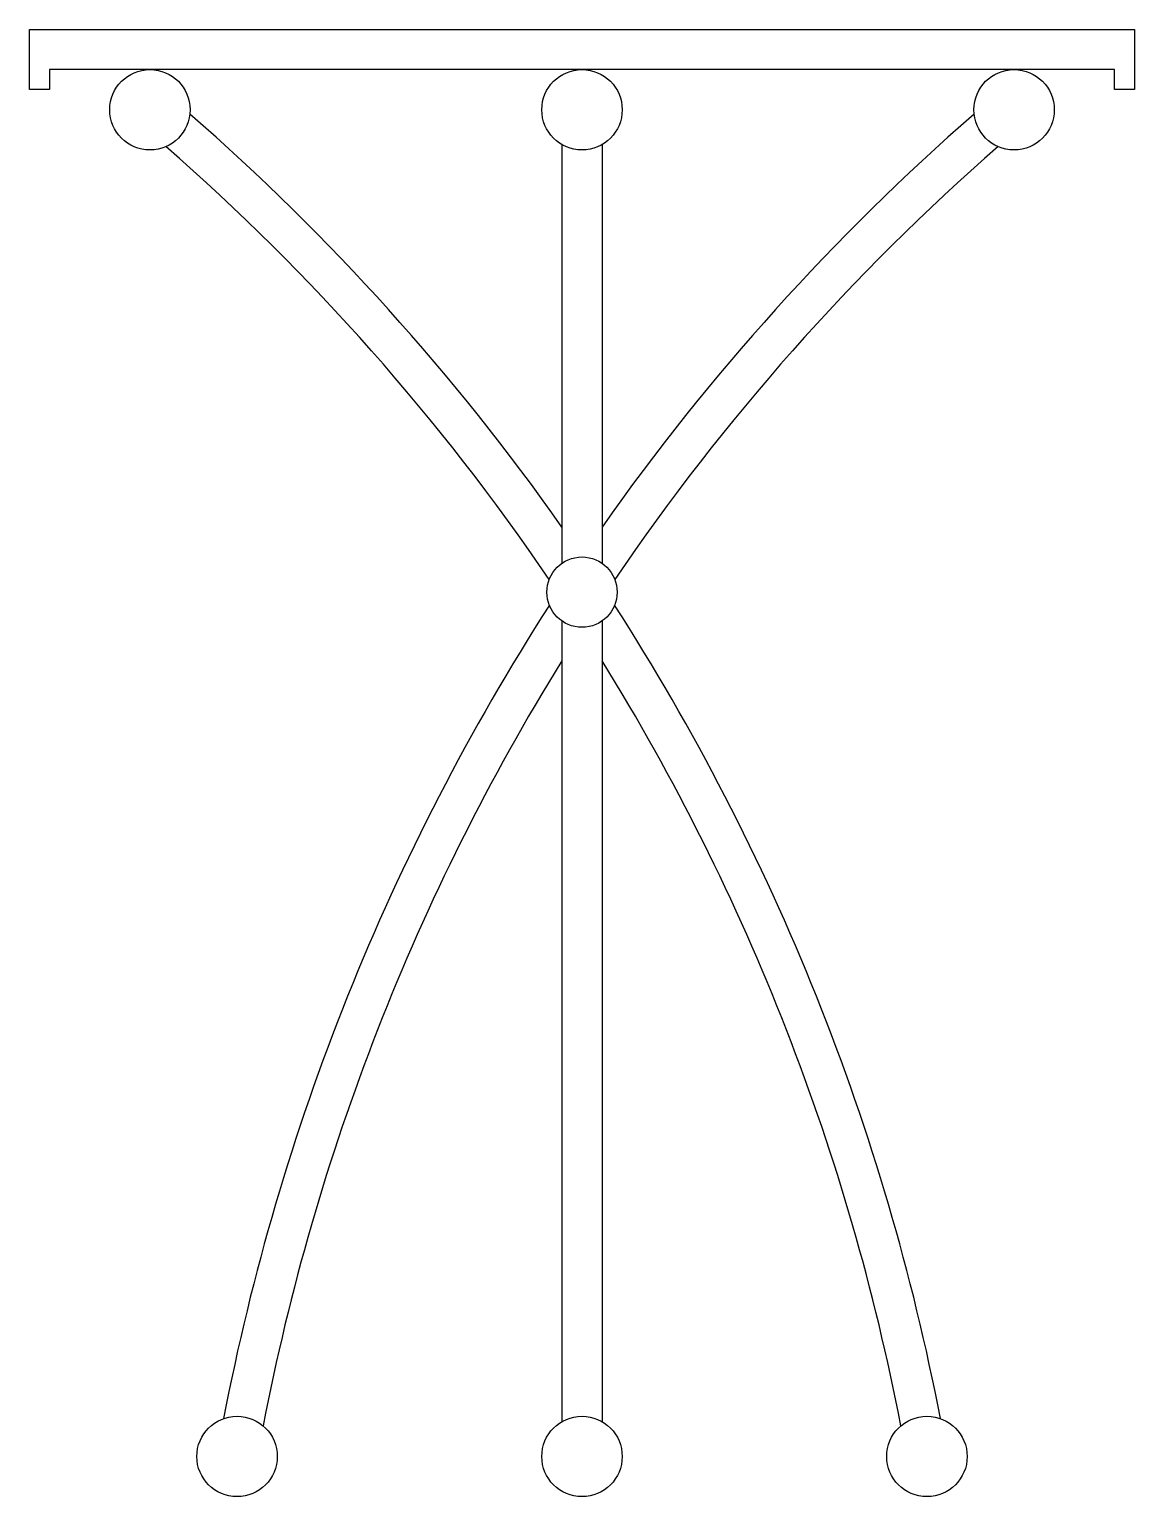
# Model space of a CAD drawing. Extents: x -55 to 55, y 0 to 146.
import ezdxf

# ---------------------------------------------------------------- set-up
doc = ezdxf.new("R2010")
doc.units = 0
doc.header["$MEASUREMENT"] = 0
doc.layers.get('0').update_dxf_attribs({"linetype": 'CONTINUOUS'})

msp = doc.modelspace()

# ---------------------------------------------------------------- linework, layer by layer
at = {"color": 0, "linetype": 'ByBlock'}
for p, q in [((-55, 140), (-55, 146)), ((-55, 146), (55, 146)), ((55, 146), (55, 140)), ((-53, 142), (-53, 140)), ((53, 142), (-53, 142)), ((53, 140), (53, 142)), ((-53, 140), (-55, 140)), ((55, 140), (53, 140)), ((-2, 134.53), (-2, 92.87)), ((2, 134.53), (2, 92.87)), ((-2, 87.13), (-2, 7.46)), ((2, 87.13), (2, 7.46))]:
    msp.add_line(p, q, dxfattribs=at)
for centre, radius in [((-43, 138), 4), ((0, 138), 4), ((43, 138), 4), ((0, 90), 3.5), ((-34.33, 4), 4), ((0, 4), 4), ((34.33, 4), 4)]:
    msp.add_circle(centre, radius, dxfattribs=at)
for centre, radius, start, end in [((-189.89, -35.65), 229.7, 35.1163, 48.9424), ((189.89, -35.65), 229.7, 131.0576, 144.8837), ((-189.89, -35.65), 225.7, 34.2188, 48.8611), ((189.89, -35.65), 225.7, 131.1389, 145.7812), ((189.89, -35.65), 229.7, 147.2268, 169.1034), ((-189.89, -35.65), 229.7, 10.8966, 32.7732), ((189.89, -35.65), 225.7, 148.2341, 169.0957), ((-189.89, -35.65), 225.7, 10.9043, 31.7659)]:
    msp.add_arc(centre, radius, start, end, dxfattribs=at)

doc.saveas('drawing.dxf')
